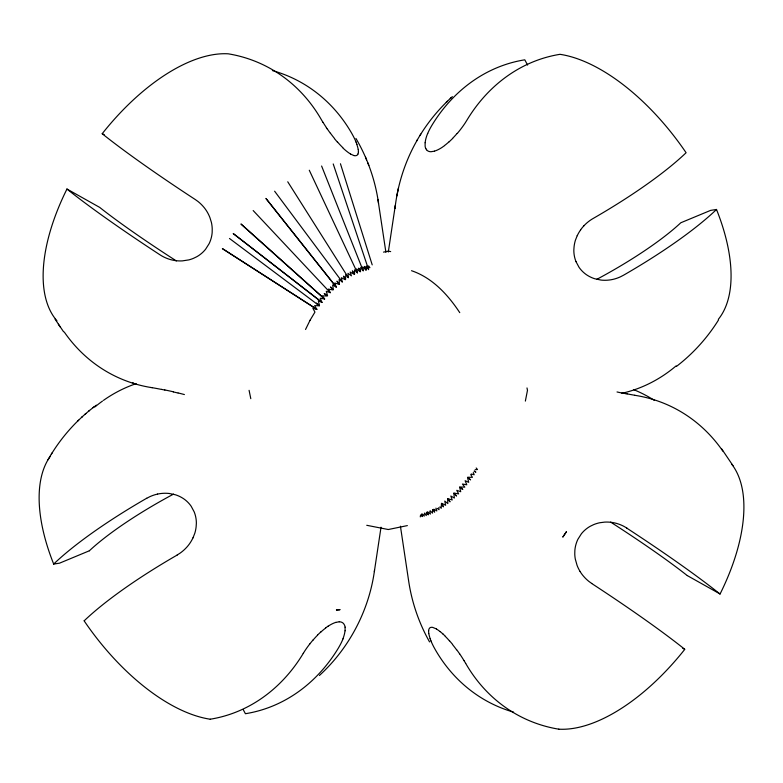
<?xml version="1.0" encoding="UTF-8"?>
<svg xmlns="http://www.w3.org/2000/svg" width="783" height="783" viewBox="0 0 783 783"><rect width="100%" height="100%" fill="white"/><g stroke="black" fill="none" stroke-linecap="round" stroke-linejoin="round"><path stroke-width="1.17" d="M368.617 268.716L368.627 265.897L369.909 267.678M432.578 509.87L432.529 513.149L430.356 510.908M426.451 512.425L426.236 515.566L424.455 513.061M395.229 208.327L395.444 205.205L395.239 207.838M428.624 630.56L428.741 633.584M345.107 630.765L345.058 627.163M425.091 142.77L425.14 146.372A34.109 13.526 -49.8 0 0 425.805 148.584M388.309 252.018L395.944 201.202C399.252 179.561 406.534 158.518 417.525 139.57M381.018 527.204L373.941 574.272C367.785 612.844 348.259 649.107 319.425 675.465M374.343 571.59L374.528 570.357M420.285 516.907L420.588 514.92M525.364 401.092L527.478 390.326L526.988 387.937M398.459 188.008L396.805 196.024M427.704 133.423L427.175 134.705A36.547 14.897 -48.4 0 0 426.314 137.182A37.251 14.994 -48.8 0 0 425.179 142.702M343.023 638.83L342.494 640.112A39.316 16.1 -48.2 0 1 339.939 645.319L338.481 647.903A172.377 144.894 81.1 0 1 245.412 713.714L243.161 709.525M305.536 329.477L310.068 320.247M193 537.852L194.801 533.262A33.972 32.847 -59.3 0 0 196.132 526.753L196.357 523.367A30.302 29.411 -57.8 0 0 195.965 518.307A31.056 30.165 -57.2 0 0 194.194 511.906L191.179 506.258A31.066 30.185 -56.6 0 0 185.6 500.22A30.292 29.431 -57.9 0 0 182.899 498.272L181.47 497.411A33.953 32.984 -60 0 0 175.47 494.797L169.216 493.466M577.198 235.683L575.397 240.273A33.894 32.778 -59.3 0 0 573.939 248.475L573.841 250.168A30.302 29.411 -57.8 0 0 574.233 255.229A31.144 30.253 -57 0 0 575.994 261.63M310.078 320.227L314.942 312.094L312.838 308.238L316.792 309.285L314.6 305.664L319.288 305.761L316.42 303.138L319.484 305.497L318.299 300.652L321.901 302.316L320.227 298.215L324.602 298.989L322.195 295.837L327.186 296.013L324.221 293.527L327.558 295.592L326.276 291.276L330.26 292.695M357.929 154.134L357.342 154.956A30.312 8.525 53.8 0 1 356.529 155.484A31.056 8.77 54.3 0 1 353.671 155.514M51.316 454.209C62.562 435.916 77.194 419.698 94.293 406.72M47.988 459.778L52.04 452.985M416.752 140.871C426.138 124.331 438.206 109.326 452.359 96.622M420.079 135.293L420.804 134.079M303.256 653.404L304.89 650.79A39.326 13.996 -49.8 0 1 308.698 645.398L309.716 644.027M718.54 319.934C707.45 337.737 693.18 353.573 676.532 366.346M452.643 138.474L449.207 141.772M317.546 635.072L320.991 631.764M77.527 421.244L78.652 420.177M81.52 417.456L82.518 416.507M446.29 102.328L447.416 101.261M450.284 98.55L451.282 97.601M84.73 414.54L85.924 413.522M88.518 411.31L89.575 410.419M93.04 407.659L96.378 405.163M444.499 145.667L442.121 147.361A30.302 11.853 -50.5 0 1 438.686 149.377A31.066 12.225 -50.7 0 1 434.496 151.119M325.699 627.868L328.067 626.175M177.173 554.99L179.924 553.248A39.15 37.604 -59.3 0 0 186.305 547.709A36.547 35.127 -59.6 0 0 189.564 543.715A37.251 35.842 -59.7 0 0 192.97 537.843M146.764 498.262L149.651 496.774A39.336 38.308 -67.6 0 1 155.925 494.484L157.569 494.083M89.389 550.772L59.557 563.163L53.694 564.073A162.688 81.344 54.7 0 1 50.455 456.049M434.477 151.178L430.963 151.726A31.144 12.332 -50.8 0 1 428.115 151.08A30.302 11.853 -50.5 0 1 426.588 149.759M335.721 622.368L339.225 621.819M383.504 252.116L388.28 251.128L390.668 251.597M407.366 525.599L388.28 529.523L366.747 525.295M475.124 469.702L477.513 469.516L476.181 467.989M634.817 395.288L636.236 395.532A172.377 148.594 -65.7 0 1 722.836 451.086M150.776 387.468L152.196 387.712M625.431 393.575L627.075 393.888M161.582 389.425L159.938 389.112A39.17 3.416 12.2 0 0 152.039 387.654M173.229 391.892L177.956 393.007M471.209 473.979L474.175 474.762L473.304 472.56M411.515 270.703C432.294 277.711 447.993 294.76 459.758 312.652M353.632 155.445L350.608 154.075M322.88 122.236L321.343 119.633A172.377 148.594 -65.7 0 0 228.274 53.821A162.688 81.344 -54.7 0 0 102.191 133.727L104.217 134.637M56.944 320.805A162.688 81.344 -54.7 0 1 66.966 189.036L99.695 207.397A127.443 10.649 32.5 0 0 176.371 260.935M720.047 593.964L687.317 575.603M682.796 648.363L684.822 649.283A162.688 81.373 -54.7 0 1 558.729 729.169M474.155 471.258L475.878 472.159L474.312 471.014M436.405 628.925L432.715 627.398A31.105 8.75 54.1 0 0 430.484 627.516A30.302 8.525 54 0 0 429.671 628.044L429.084 628.866A34.119 9.621 53.2 0 0 428.644 630.589M433.831 509.234L436.845 510.956L435.925 508.118M626.977 528.153L624.178 526.499A39.316 38.915 -78.6 0 0 618.002 523.866L616.368 523.367A36.547 36.165 -80.5 0 0 613.05 522.613A37.251 36.87 -83.8 0 0 604.642 522.114L599.798 522.741A33.963 33.63 -88.4 0 0 593.485 524.698L590.431 526.176A30.312 30.028 85.8 0 0 587.544 527.987A31.056 30.791 83.2 0 0 581.426 533.732L577.923 539.242A31.134 30.86 83.5 0 0 575.642 545.585A30.312 30.018 84.2 0 0 574.849 550.655L574.771 554.061A34.109 33.738 84.6 0 0 575.299 559.072L577.081 565.395A37.261 36.713 82.9 0 0 580.095 571.473M591.752 583.472L589.1 581.573A39.326 38.71 81.7 0 1 584.187 576.963L583.061 575.671A36.537 35.998 82.5 0 1 580.076 571.482M437.325 508.431L439.038 509.694L438.842 507.521M229.488 238.472L319.288 305.761M427.782 511.945L430.405 514.069L429.828 511.142M342.24 281.929L339.166 279.384L339.421 284.18L336.974 281.156L339.205 284.356L334.791 283.006L336.191 286.96L332.628 284.953L333.392 289.573L330.485 286.979L333 289.945L328.361 289.093L330.279 292.676L253.173 210.549M342.837 147.889L343.884 148.887A30.302 8.407 54 0 0 346.928 151.481A31.056 8.691 54.1 0 0 350.578 154.016M443.129 634.113L445.233 636.148M421.871 513.717L424.21 516.134L424.034 514.186M333.215 163.941L368.617 269.655L366.728 266.093L366.121 270.057L364.79 266.426L365.925 270.086L362.803 266.866L363.155 270.761L360.777 267.434L360.483 271.623L358.712 268.129L360.111 271.76L356.608 268.931L357.391 272.836L354.484 269.851L354.582 274.138L352.33 270.889L354.19 274.334L350.167 272.044L351.401 275.831L347.975 273.306L348.366 277.652L345.783 274.667L345.548 279.531L343.58 276.145L345.303 279.688L341.368 277.711L342.259 281.919L274.618 191.209M337.581 142.349L334.478 138.679M449.432 640.651L452.535 644.321M439.938 506.836L441.23 508.333L441.465 503.469L443.432 506.855L441.71 503.303L445.644 505.289L444.764 501.071L447.847 503.616L447.592 498.82L450.039 501.844L447.817 498.634L452.222 499.994L450.832 496.031L454.385 498.047L453.807 493.261L456.528 496.021L454.013 493.055L458.652 493.907L456.743 490.315L460.737 491.724L459.601 487.241L462.792 489.473L459.827 486.987L464.818 487.163L462.41 484.021L466.785 484.785L465.112 480.693L468.714 482.348L467.529 477.503L470.593 479.862L467.725 477.239L472.413 477.336L470.769 474.625M721.632 448.855L733.505 466.443M55.064 319.141L63.56 331.747M426.539 149.798L425.795 148.594M326.394 127.737L327.343 129.136M459.67 653.864L460.619 655.263A39.326 9.435 53.4 0 1 464.094 660.744M58.343 324.191L60.046 326.824M287.743 181.783L348.366 277.652M433.116 509.616L434.682 512.111L433.293 509.527M464.133 660.764L465.67 663.367M355.952 138.464C367.599 158.362 375.38 180.511 378.541 203.355M527.595 65.067L524.786 59.821A172.387 144.894 81.1 0 0 431.717 125.632L430.963 126.924A39.179 16.061 -48.2 0 0 427.733 133.413M429.554 641.913C419.052 623.288 411.956 602.763 408.746 581.622L400.426 526.196M426.97 512.248L428.301 514.871L427.254 512.151M309.275 170.234L357.391 272.836M575.994 261.63L579.019 267.277A31.066 30.185 -56.6 0 0 584.598 273.316A30.292 29.431 -58.4 0 0 587.299 275.273L588.718 276.125A33.953 32.984 -60 0 0 594.728 278.738L600.982 280.069A37.241 36.224 -64.8 0 0 609.291 280.011A36.566 35.597 -66.8 0 0 612.629 279.453L614.273 279.051A39.336 38.308 -67.6 0 0 620.547 276.761L623.434 275.273A172.377 35.979 -28.2 0 0 716.533 209.453M356.089 142.114L355.58 140.911A39.17 11.569 51.7 0 0 352.448 134.627L351.753 133.364A172.377 148.594 -65.7 0 0 272.386 70.578M430.924 640.885L431.433 642.089M365.534 157.246L366.571 159.83M367.834 162.893L368.842 165.389M321.607 166.016L363.155 270.761M421.557 514.764L422.223 516.574L421.655 514.744M340.448 163.764L372.209 264.869M249.082 390.326L250.795 398.674M377.944 199.44L385.902 252.322M358.271 149.416L358.438 151.765M676.111 365.896A172.377 144.894 81.1 0 1 622.064 393.272M457.223 133.501A36.537 13.164 -49.8 0 0 460.482 129.508L461.52 128.148A39.316 14.045 -49.8 0 0 465.317 122.745L466.942 120.132A172.377 144.894 81.1 0 1 560.011 54.321A162.688 81.344 54.7 0 1 686.094 152.734A172.377 35.949 -28.2 0 1 593.025 218.545L591.645 219.377A39.062 37.515 -59.5 0 0 583.883 225.817M457.135 133.413A37.241 13.507 -49.8 0 1 452.603 138.346M449.188 141.664A33.972 12.88 -50 0 1 444.519 145.55M718.305 319.366A162.688 81.344 54.7 0 0 716.504 209.472L710.641 210.373L680.809 222.763A127.443 26.593 -28.2 0 1 596.568 279.472M580.634 229.82A36.517 35.108 -59.6 0 1 583.883 225.827M577.228 235.703A37.251 35.842 -59.7 0 1 580.653 229.84M95.066 406.827A172.387 144.894 81.1 0 1 102.504 401.062M103.454 400.387A172.387 144.894 81.1 0 1 136.183 383.65M303.295 653.345A172.387 144.894 81.1 0 1 210.255 719.205M210.187 719.215A162.688 81.344 54.7 0 1 84.104 620.802M309.745 644.047A36.537 13.115 -49.8 0 1 312.994 640.063M313.034 640.093A37.241 13.556 -49.8 0 1 317.575 635.15M321.01 631.901A33.972 12.861 -50 0 1 325.679 628.025M328.048 626.273A30.302 11.823 -50.5 0 1 331.493 624.208A31.066 12.215 -50.6 0 1 335.682 622.436M339.254 621.771A31.066 12.303 -50.9 0 1 342.67 622.808A30.312 11.99 -50.4 0 1 343.668 623.738L344.06 624.315A33.953 13.497 -49.6 0 1 345.117 627.105M345.009 630.834A37.251 15.004 -48.8 0 1 343.776 636.422A36.556 14.877 -48.4 0 1 342.954 638.859M89.36 550.782A127.443 26.593 -28.2 0 1 173.62 494.063M84.241 620.753A172.377 35.91 -28.2 0 1 177.222 555.02M169.206 493.476A37.241 36.224 -64.7 0 0 160.897 493.525A36.537 35.558 -66.7 0 0 157.569 494.093M53.626 564.103A172.377 35.998 -28.2 0 1 146.715 498.242M591.664 583.472A172.377 14.358 32.5 0 1 684.548 649.127M731.547 463.976A162.688 81.373 -54.7 0 1 732.947 465.856M733.612 466.825A162.688 81.373 -54.7 0 1 720.086 593.964M626.831 528.153A172.377 14.319 32.5 0 1 719.753 593.808M610.603 522.085A127.443 10.61 32.5 0 1 687.2 575.544M558.837 729.188A172.377 148.594 -65.7 0 1 465.719 663.446M622.231 393.066A37.251 3.7 12.2 0 1 617.024 391.96M625.5 393.624A36.537 3.318 12.2 0 1 622.142 392.949M634.719 395.249A39.17 3.347 12.1 0 1 627.007 393.849M633.868 389.728A172.377 148.584 -65.7 0 1 654.51 400.465M513.57 712.129A172.377 148.584 -65.7 0 1 435.309 649.704L433.86 647.091A39.326 11.608 51.7 0 1 431.462 642.109M456.655 649.694A36.527 8.897 53.4 0 1 459.631 653.864M452.476 644.497A37.251 9.142 53.3 0 1 456.548 649.763M445.273 636.344A33.972 8.956 53.5 0 1 449.422 640.807M440.105 631.548A30.292 8.388 54 0 1 443.139 634.191M436.464 629.033A31.066 8.662 54.1 0 1 440.124 631.617M430.19 638.693A37.261 10.727 52.3 0 1 428.859 633.682M430.973 640.925A36.527 10.668 51.9 0 1 430.102 638.625M102.221 133.736A172.377 14.397 32.5 0 0 195.27 199.528L197.913 201.427A39.316 38.7 81.8 0 1 202.826 206.037L203.952 207.329A36.537 35.989 82.5 0 1 206.927 211.518A37.241 36.703 82.9 0 1 209.913 217.605L211.381 222.323A33.972 33.571 84.5 0 1 212.222 228.939L212.173 232.355A30.312 30.018 84.2 0 1 211.371 237.415A31.066 30.782 83.7 0 1 209.081 243.748L205.577 249.258A31.066 30.791 83.4 0 1 199.469 255.023A30.292 30.028 84.9 0 1 196.582 256.824L193.538 258.302A34.119 33.786 89.6 0 1 188.801 259.897L182.37 260.886A37.251 36.87 -83.7 0 1 173.963 260.377A36.566 36.194 -80.2 0 1 170.645 259.623L169.011 259.134A39.17 38.768 -78.8 0 1 161.406 255.698L160.035 254.847A172.387 14.417 32.5 0 1 66.917 189.006M150.913 387.497A172.377 148.594 -65.7 0 1 64.255 332.021M135.439 384.355A172.377 148.594 -65.7 0 1 132.464 382.505M326.491 127.737A39.316 9.367 53.4 0 1 323.007 122.295M330.387 133.286A36.527 8.848 53.4 0 1 327.431 129.126M334.537 138.513A37.251 9.151 53.3 0 1 330.455 133.237M342.768 147.605A33.894 8.926 53.5 0 1 337.59 142.114M358.389 151.706A33.972 9.582 53.2 0 1 357.9 154.104M356.774 144.268A37.251 10.708 52.3 0 1 358.125 149.279M356.04 142.085A36.537 10.688 51.9 0 1 356.921 144.385M178.191 392.958A33.963 3.944 12 0 1 184.397 394.563M164.782 389.934A37.251 3.7 12.2 0 1 173.405 391.794M161.504 389.376A36.547 3.318 12.2 0 1 164.87 390.051M566.354 531.814L562.908 536.952L566.354 531.814M339.9 609.703L336.455 609.977L339.9 609.703M316.802 309.265L222.372 248.612L316.792 309.285M321.911 302.297L233.207 233.54L321.901 302.316M324.612 298.979L240.949 223.977L324.602 298.989M336.191 286.96L265.926 198.442L336.181 286.969"/></g></svg>
